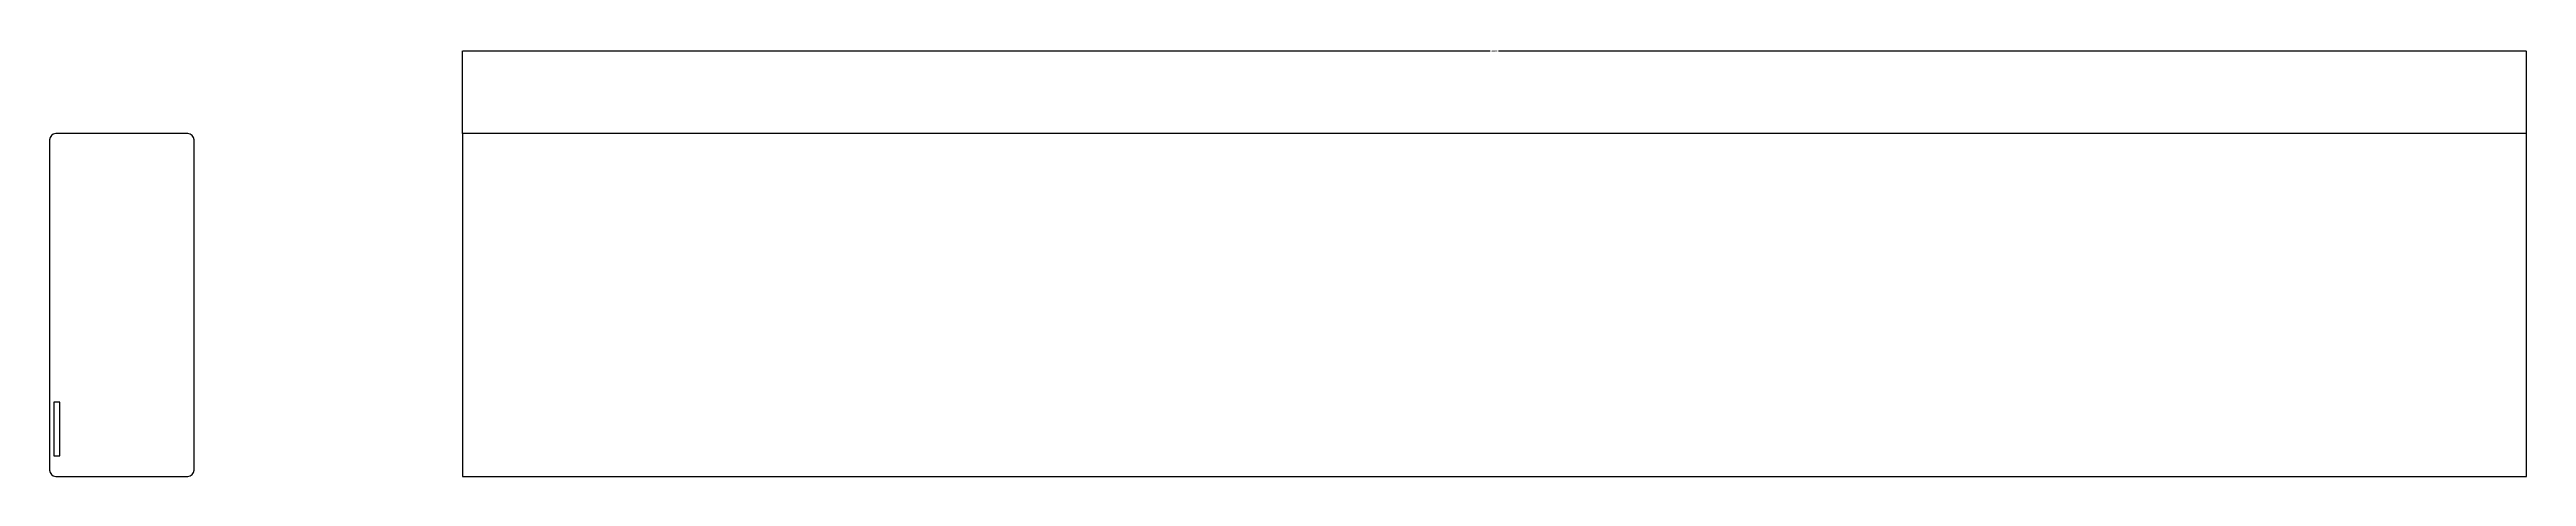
# Model space of a CAD drawing. Header units: metres. Extents: x -200 to 1000, y 0 to 207.
import ezdxf

# ---------------------------------------------------------------- set-up
doc = ezdxf.new("R2010")
doc.units = ezdxf.units.M
doc.dimstyles.get("Standard").update_dxf_attribs({"dimtxt": 2.5, "dimasz": 2.5, "dimexe": 1.25, "dimexo": 0.625, "dimtad": 1, "dimcen": 2.5, "dimazin": 3, "dimtfac": 1, "dimtmove": 0, "dimatfit": 3})

# ---------------------------------------------------------------- blocks, each defined once
blk = doc.blocks.new('_CLOSEDFILLED')
at = {"color": 0, "linetype": 'BYBLOCK'}
blk.add_solid([(-1, 0.2), (0, 0), (-1, -0.2)], dxfattribs=at)
blk = doc.blocks.new('*D1')
for p, q in [((0, 166), (0, 206)), ((0.25, 206), (498, 206)), ((502, 206), (999.75, 206)), ((1000, 166), (1000, 206))]:
    blk.add_line(p, q)
at = {"layer": 'Defpoints'}
for p in [(0, 206), (0, 166), (1000, 166)]:
    blk.add_point(p, dxfattribs=at)
at = {"xscale": 0.25, "yscale": 0.25, "rotation": 180}
blk.add_blockref('_CLOSEDFILLED', (0, 206), dxfattribs=at)
at = {"xscale": 0.25, "yscale": 0.25}
blk.add_blockref('_CLOSEDFILLED', (1000, 206), dxfattribs=at)
at = {"insert": (500, 206), "char_height": 1, "attachment_point": 5}
blk.add_mtext('1000', dxfattribs=at)

msp = doc.modelspace()

# ---------------------------------------------------------------- linework, layer by layer
for p, q in [((-200, 163), (-200, 3)), ((-133, 166), (-197, 166)), ((-130, 3), (-130, 163)), ((1000, 166), (0, 166)), ((0, 166), (0, 0)), ((1000, 0), (1000, 166)), ((-197, 0), (-133, 0)), ((0, 0), (1000, 0))]:
    msp.add_line(p, q)
msp.add_lwpolyline([(-198, 10), (-195, 10), (-195, 23), (-195, 36), (-198, 36), (-198, 23)], close=True)
for centre, start, end in [((-197, 163), 90, 180), ((-133, 163), 0, 90), ((-197, 3), 180, 270), ((-133, 3), 270, 360)]:
    msp.add_arc(centre, 3, start, end)

# ---------------------------------------------------------------- dimensions: what is measured, and where the dimension line sits
dim = msp.add_linear_dim(base=(0, 206), p1=(0, 166), p2=(1000, 166), dimstyle='Standard')
dim.commit()
dim.dimension.update_dxf_attribs({"geometry": '*D1', "text_midpoint": (500, 206)})

doc.saveas('drawing.dxf')
